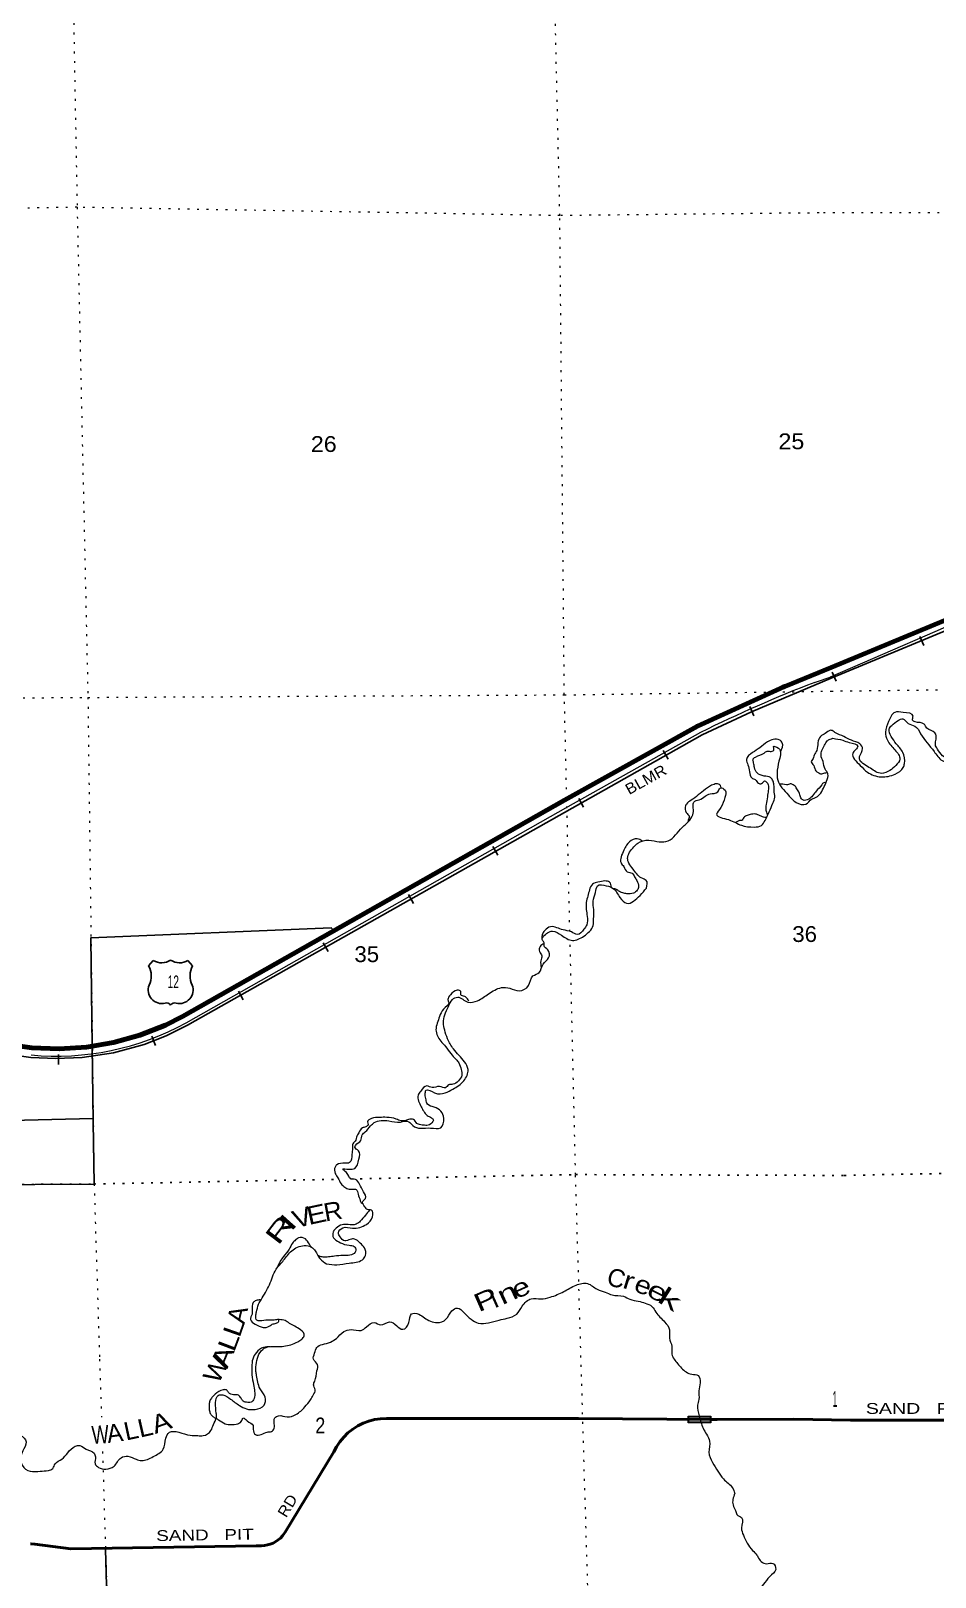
# Model space of a CAD drawing. Header units: feet. Extents: x 505285 to 763886, y -543582 to -353855.
# Drawn here: x 595459 to 605453, y -532897 to -515792 of the extents above; entities that cross this region are included whole.
import ezdxf
from ezdxf.enums import TextEntityAlignment as Align

# ---------------------------------------------------------------- set-up
doc = ezdxf.new("R2010")
doc.units = ezdxf.units.FT
doc.header["$LTSCALE"] = 70
doc.linetypes.add('DOTTED', pattern=[1.5, 0.3, -1.2])
for name, color, linetype, lineweight in [('16', 7, 'Continuous', 25), ('20', 7, 'Continuous', 70), ('26', 7, 'Continuous', 40), ('27', 7, 'Continuous', 13), ('29', 7, 'Continuous', 25), ('34', 7, 'Continuous', 25), ('39', 7, 'Continuous', 13), ('6', 7, 'DOTTED', 25), ('61', 7, 'Continuous', 13), ('7', 7, 'DOTTED', 13)]:
    doc.layers.add(name, color=color, linetype=linetype, lineweight=lineweight)
doc.layers.add('41', color=7, linetype='Continuous')

msp = doc.modelspace()

# ---------------------------------------------------------------- linework, layer by layer
at = {"layer": '16'}
for p, q in [((596759.53, -526135.53), (596810.84, -526076.77)), ((597002.6, -526070.8), (597002.32, -526071)), ((597194.69, -526076.68), (597246.08, -526135.53))]:
    msp.add_line(p, q, dxfattribs=at)
for centre, radius, start, end in [((596566.55, -526246.16), 222.05, 332.97043, 29.75871), ((596901.92, -525919.11), 182.07, 239.97227, 303.45418), ((597103.7, -525919.61), 181.52, 236.33975, 300.08743), ((597103.69, -525919.11), 182.07, 236.54582, 236.59441), ((597439.05, -526246.16), 222.05, 150.24129, 207.02957), ((596905.74, -526401.06), 151.42, 159.09177, 283.81923), ((597099.86, -526401.06), 151.42, 256.18077, 20.90823)]:
    msp.add_arc(centre, radius, start, end, dxfattribs=at)
for centre, major_axis, start_param, end_param in [((596961.08, -526599.88), (-19.56, 51.67), 4.95877769, 6.28318531), ((597044.53, -526599.88), (19.56, 51.67), 0, 1.32637542)]:
    msp.add_ellipse(centre, major_axis=major_axis, ratio=0.929097, start_param=start_param, end_param=end_param, dxfattribs=at)
at = {"layer": '20'}
for points in [[(604303, -522833.05), (605903.63, -522169.23), (605928.63, -522158.1), (605953.63, -522147.84), (606248.02, -522027.01), (606579.36, -521930.02), (606829.09, -521880.52), (607065.06, -521850.63), (608025.7, -521727.86), (609116.75, -521588.42), (609134.7, -521586.03)], [(593499.65, -526765.27), (595467.93, -527040.77), (595770.74, -527053.33), (596073.21, -527034.18), (596372.02, -526983.51), (596663.9, -526901.89), (596945.64, -526790.2), (597135.6, -526694.55), (601358.07, -524301.7), (602826.51, -523481.47), (603741, -523066.57), (603770.42, -523053.22), (603791, -523044.71), (604303, -522833.05)]]:
    msp.add_lwpolyline(points, dxfattribs=at)
at = {"layer": '26'}
for points in [[(595452.05, -532527.89), (595460.81, -532528.1), (595502.05, -532533.33), (595900.77, -532583.84), (597948.81, -532551.06), (597973.81, -532550.66), (597998.81, -532549.34), (598008.5, -532549.66), (598041.16, -532547.31), (598073.41, -532541.56), (598104.87, -532532.47), (598135.21, -532520.13), (598164.1, -532504.7), (598191.22, -532486.33), (598216.26, -532465.22), (598238.96, -532441.62), (598259.08, -532415.77), (598268.74, -532401.04), (598806.63, -531512.8), (598837.25, -531453.94), (598873.85, -531398.6), (598916.03, -531347.39), (598963.33, -531300.88), (599015.24, -531259.56), (599071.19, -531223.89), (599130.55, -531194.27), (599192.69, -531171.01), (599256.91, -531154.38), (599322.53, -531144.55), (599388.81, -531141.63), (599418.46, -531142.58), (601510.6, -531142.97), (602974.16, -531151.87)], [(604519.54, -531161.49), (603890.3, -531148.63), (603046.32, -531152.31), (602974.16, -531151.87)], [(606840.67, -531160.42), (604519.54, -531161.49)]]:
    msp.add_lwpolyline(points, dxfattribs=at)
at = {"layer": '29'}
for p, q in [((593474.81, -527889.48), (596148.21, -527822.87)), ((596297.12, -533122.94), (596281.42, -532587.25))]:
    msp.add_line(p, q, dxfattribs=at)
msp.add_lwpolyline([(598807, -525746.05), (598778, -525714.05), (596121.28, -525823.79), (596136.13, -527021.83), (596146, -527862.05), (596156.62, -528548.42), (592213.86, -528570.49)], dxfattribs=at)
at = {"layer": '34'}
for p, q in [((605329.87, -522592.35), (605285.85, -522490.87)), ((604358.94, -522987.16), (604314.92, -522885.69)), ((603448.56, -523367.58), (603404, -523266.34)), ((602502.25, -523850.12), (602448.31, -523753.55)), ((601567.44, -524380.26), (601513.5, -524283.7)), ((600618.38, -524910.39), (600563.85, -524814.16)), ((599686.83, -525443.29), (599632.3, -525347.06)), ((598743.89, -525976.35), (598689.36, -525880.12)), ((597806.35, -526510.25), (597751.81, -526414.02)), ((596834.67, -527016.38), (596794.69, -526913.25)), ((595763.69, -527227.42), (595763.23, -527116.81))]:
    msp.add_line(p, q, dxfattribs=at)
at = {"layer": '34', "lineweight": 13}
msp.add_line((604119.26, -523000.35), (604327.46, -522928.26), dxfattribs=at)
at = {"layer": '34'}
for points in [[(613076.21, -520359.37), (612891.9, -520367.14), (612722.69, -520392.88), (612546.72, -520437.57), (612385.64, -520495.81), (612263.25, -520561.34), (611072.03, -521290.52), (610949.44, -521364.66), (610818.13, -521425.61), (610689.54, -521471.65), (610563.65, -521502.81), (610446.34, -521522.22), (607790.75, -521868.78), (606838.85, -521990.83), (606676.06, -522020.88), (606486.55, -522066.93), (606260.5, -522140.07), (605975.67, -522257.53), (604305.67, -522950.58)], [(590609.07, -526533.69), (590813.67, -526537.73), (591001.61, -526551.07), (593111.7, -526813.8), (595457.62, -527150.28), (595732.29, -527160.55), (596025.54, -527149.88), (596372.11, -527096.53), (596710.68, -527003.17), (596953.27, -526907.15), (597189.83, -526790.25), (602880.15, -523577.5), (603423.45, -523324.88), (604303.47, -522951.89)]]:
    msp.add_lwpolyline(points, dxfattribs=at)
at = {"layer": '34', "lineweight": 13}
for points in [[(604297.79, -522938.64), (605453.59, -522437.21), (606136.96, -522132.51)], [(597175.04, -526764.15), (601397.3, -524371.42), (602865.52, -523551.31)]]:
    msp.add_lwpolyline(points, dxfattribs=at)
for centre, radius, start, end in [((609441.29, -536812.88), 14802.27, 111.05802, 116.38966), ((595739.23, -524158.04), 2975.46, 264.62359, 298.83321)]:
    msp.add_arc(centre, radius, start, end, dxfattribs=at)
at = {"layer": '39'}
for points in [[(594503.93, -518751.85), (594418.5, -518718.3), (594424.4, -518714.11), (594399.76, -518696.78), (594365.82, -518571.26), (594326.1, -518453.96), (594311.09, -518289.7), (594325.88, -518180.77), (594358.33, -518057.24), (594296.27, -517932.59), (594186.15, -517879.7), (594077.97, -517824.75), (594108.11, -517624.96), (594151.44, -517529.23), (594139.1, -517453.27), (594096.76, -517315.96), (594101.21, -517197.3), (594132.43, -517099.93), (594123.74, -517011.81), (594045.5, -516949.92), (593933.67, -516907.13), (593854.82, -516891.46), (593770.37, -516823.73), (593629.71, -516691.43), (593566.74, -516602.96), (593545.58, -516501.16), (593530.44, -516399.17), (593572.85, -516339.62), (593627.98, -516301.78), (593717.43, -516268.92), (593777.6, -516265.07), (593824.21, -516211.42), (593837, -516102.55), (593862.5, -516015.4), (593908.76, -515883.41), (594015.55, -515759.62), (594052.31, -515646.01), (594029.44, -515554.31), (593977.79, -515507.67), (593869, -515498.94), (593807.48, -515524.93), (593692.12, -515498.32), (593638.34, -515447.73), (593606.58, -515394.46), (593602.76, -515334.32), (593662.33, -515244.11), (593709.07, -515194.47), (593806.42, -515157.35), (593881.08, -515100.83), (593923.44, -515039.28), (593957.58, -514971.95), (593989.04, -514882.6), (594030.97, -514806.99), (594077.52, -514751.33), (594126.26, -514701.63), (594151.52, -514606.45), (594154.63, -514576.22), (594171.73, -514477.27), (594133.78, -514351.88), (594152.04, -514224.77), (594155.27, -514132.26), (594176.76, -514045.23), (594198.43, -513964.22), (594251.43, -513856.13), (594273.1, -513775.12), (594327.21, -513570.58), (594366.65, -513478.98), (594416.19, -513322.79), (594426.42, -513195.93), (594414.26, -513059.7), (594501.28, -512946.56), (594624.32, -512828.3), (594699.35, -512717.54), (594757.16, -512635.42), (594808.16, -512527.4), (594850.76, -512473.87), (594900.53, -512392), (594947.27, -512276.07), (594943.45, -512215.92), (594906.39, -512186.92), (594849.76, -512108.3), (594871.48, -512029.3), (594988.56, -511913.23), (595109.22, -511849.28), (595228.3, -511799.44), (595314.34, -511720.48), (595434.46, -511572.18), (595505.66, -511467.56), (595536.27, -511416.4), (595595.96, -511396.5), (595654.79, -511414.79), (595718.74, -511402.8), (595751.9, -511435.93), (595815.97, -511427.95), (595914.97, -511378.72), (596016.58, -511349.51), (596131.7, -511301.8)], [(604322.54, -523617.74), (604432.09, -523639.34), (604504.78, -523664.23), (604597.84, -523706.86), (604576.34, -523741.36), (604542.94, -523784.1), (604625.49, -523917.28), (604705.04, -523992.26), (604856.47, -524043.95), (605012.53, -524013.21), (605101.64, -523941.42), (605114.95, -523897.01), (605096.78, -523772.79), (605024.92, -523677.59), (604969.34, -523596.18), (604945.91, -523516.24), (604975.33, -523475.57), (605044.65, -523420.18), (605096.56, -523403.24), (605155.6, -523452.46), (605228.36, -523481.37), (605294.04, -523566.63), (605441.89, -523762.98), (605531.92, -523863.9), (605652.7, -523883.97), (605766.21, -523829.84), (605867.13, -523743.8), (605885.77, -523659.13), (605890.36, -523574.7), (605890.94, -523490.33), (605897.27, -523389.8), (605913.19, -523263), (605921.29, -523148.39), (605956.19, -523075.5), (606040.62, -522963.61), (606109.26, -522986.56), (606199.97, -523009.14), (606297.28, -523065.75), (606393.78, -523192.68), (606386.77, -523253.05), (606344.08, -523340.13), (606320.88, -523392.74), (606326.35, -523479.01), (606395.47, -523530.07), (606493.8, -523528.42), (606547.17, -523479.32), (606602.24, -523412.11), (606714.15, -523382.12), (606802.24, -523368.59), (606966.49, -523347.76), (607082.35, -523313.68), (607194.39, -523291.71), (607313.33, -523321.85), (607439.83, -523323.74), (607593.81, -523289.02), (607714.19, -523285), (607810.07, -523257.28), (607962.11, -523226.61), (608162.35, -523197.14), (608350.92, -523189.95), (608501.67, -523201.48), (608636.74, -523235.37), (608759.94, -523279.49), (608900.72, -523295.21), (608995.24, -523305.67), (609123.31, -523281.43), (609203.41, -523270.04), (609369.84, -523259.21), (609455.99, -523249.73), (609554.46, -523256.12), (609716.74, -523237.32), (609801.1, -523239.93), (609966, -523257.24), (610072.53, -523265.5), (610217.19, -523273.11), (610343.58, -523268.98), (610451.85, -523261.14), (610612.02, -523236.36), (610748.28, -523222.02), (610840.62, -523222.48), (610925.15, -523235.12), (611009.74, -523251.77), (611086.24, -523264.55), (611184.33, -523248.84), (611248.35, -523235.72), (611347.8, -523181.83), (611405.08, -523126.64), (611490.53, -523075), (611550.16, -523039.85), (611683.69, -522983.38), (611767.2, -522935.79), (611828.66, -522890.57), (611911.39, -522796.79), (611940.74, -522752.11), (612061.97, -522679.78), (612113.23, -522624.69), (612246.43, -522548.15)], [(606241.31, -523031.96), (606156.57, -522935.56), (606084.19, -522928.74), (606008.17, -522944.07), (605944.63, -522985.31), (605913.84, -523064.16), (605875.2, -523153.18), (605842.85, -523258.16), (605840.61, -523362.64), (605830.64, -523485.32), (605838.59, -523599.67), (605840.02, -523684), (605765.02, -523759.57), (605674, -523837.42), (605613.89, -523844.45), (605537.02, -523809.59), (605479.58, -523736.24), (605456.69, -523688.42), (605465.67, -523626.01), (605452.47, -523557.94), (605363.25, -523505.21), (605332.37, -523459.54), (605231.59, -523435.12), (605205.16, -523415.48), (605210.47, -523373.21), (605101.35, -523330.86), (605007, -523330.43), (604938.46, -523432.01), (604904.31, -523549.07), (604925.9, -523639.09), (605010.02, -523746.13), (605063.93, -523847.66), (605020.93, -523916.67), (604951.64, -523974.07), (604861.85, -524005.7), (604738.45, -523949.53), (604671.51, -523908.47), (604622.46, -523857.08), (604619.78, -523816.95), (604652.46, -523732.05), (604621.45, -523678.34), (604528.45, -523639.73), (604443.42, -523596.97), (604354.44, -523558.3), (604319.71, -523531.62)], [(604319.71, -523531.62), (604297.06, -523528.96), (604239.8, -523562.85), (604186.56, -523596.62), (604158.5, -523665.77), (604144.99, -523750.56), (604118.46, -523803.59), (604097.83, -523852.44), (604084.38, -523872.93), (604111.88, -523918.3), (604133.77, -523977.89), (604160.42, -523995.16), (604195.1, -524012.18), (604211.04, -524007.67), (604258.38, -523996.17)], [(602261.77, -525276.49), (602261.17, -525190.13), (602206.05, -525161.68), (602114.67, -525064.03), (602068.49, -524999.15), (602054.81, -524945.33), (602123.33, -524818.69), (602166.29, -524777.21), (602289.93, -524745.31), (602404.98, -524761.88), (602501.12, -524750.91), (602657.44, -524603.51), (602741.42, -524522.61), (602779.27, -524445.12), (602778.91, -524366.79), (602785.61, -524322.39), (602845.18, -524298.47), (602912.29, -524258.26), (602965.78, -524232.52), (603051.51, -524209.81), (603078.41, -524168.81), (603131.34, -524191.3), (603129.75, -524271.7), (603084.9, -524383.56), (603038.89, -524457.28), (603169.34, -524517.57), (603311.89, -524579.51), (603453.17, -524599.3), (603535.01, -524580.73), (603573.59, -524527.32), (603660.25, -524335.85), (603680.33, -524268.95), (603674.01, -524192.81), (603672.13, -524130.59), (603662.95, -524092.71), (603633.56, -524051.42), (603562.74, -524035.5), (603487.3, -523999.64), (603457.43, -523942.3), (603447.76, -523888.36), (603440.7, -523854.42), (603467.96, -523825.47), (603563.07, -523780.38), (603598.6, -523759.21), (603642.9, -523761.87), (603672.35, -523738.88), (603667.42, -523708.89), (603703.81, -523715.82), (603745.54, -523766.77), (603735.62, -523837.38), (603709.44, -523968.75), (603714.85, -524081.08), (603759.56, -524164.08), (603832.39, -524246.23), (603917.2, -524326), (604026.29, -524344.76), (604088.96, -524290.62), (604124.68, -524275.47), (604175.85, -524239.76), (604219.91, -524168.1), (604253.81, -524092.74), (604269.45, -524011.91), (604237.7, -523958.65), (604215.07, -523874.97), (604192.81, -523803.33), (604203.34, -523752.79), (604231.7, -523693.67), (604260.42, -523646.59), (604292, -523627.55), (604322.54, -523617.74)], [(603744.24, -523767.08), (603764.66, -523667.76), (603735.58, -523636.51), (603665.06, -523630.62), (603601.53, -523656.67), (603517.07, -523721.52), (603434.32, -523776.28), (603370.25, -523850.55), (603384.11, -523910.39), (603402.54, -523988.17), (603426.69, -524055.73), (603465.45, -524074.63), (603500.79, -524113.73), (603535.05, -524116.7), (603568.39, -524089.57), (603607.82, -524130.55), (603609.76, -524194.77), (603599.84, -524265.38), (603586.32, -524350.16), (603584.19, -524412.5), (603590.94, -524436.4), (603597.75, -524462.31)], [(603093.26, -524167.98), (603060.95, -524123.15), (603010.81, -524126.69), (602914, -524181.87), (602835.51, -524244.53), (602756.89, -524303.18), (602705.9, -524344.91), (602689.16, -524389.61), (602713.13, -524451.15), (602736.25, -524484.6), (602725.35, -524523.1), (602721.82, -524544)], [(604247.89, -524108.96), (604222.17, -524109.78), (604200.75, -524132.53), (604140.51, -524200.66), (604099.86, -524252.12), (604056.84, -524291.6), (603992.77, -524299.58), (603965.63, -524266.26), (603952.13, -524218.46), (603924.75, -524177.12), (603897.44, -524137.78), (603870.97, -524126.53), (603852.72, -524121.06), (603834.89, -524129.64), (603810.8, -524130.38), (603731.13, -524122.08)], [(603582.66, -524494.91), (603531.97, -524480.38), (603481.05, -524457.83), (603422.76, -524457.61), (603376.94, -524471.06), (603339.46, -524494.3), (603312.26, -524525.26), (603306.24, -524525.45), (603248.9, -524549.22)], [(602215.79, -524752.51), (602158.81, -524729.22), (602114.82, -524736.59), (602042.35, -524799.07), (602013.93, -524856.19), (601981.98, -524929.48), (601981.97, -524995.77), (602011.35, -525037.05), (602051.26, -525094.09), (602104.01, -525110.56), (602131.33, -525149.9), (602156.7, -525191.31), (602174.82, -525259.05), (602161.92, -525297.61), (602118.72, -525331.07), (602046.56, -525337.3), (602002.08, -525328.61), (601951.09, -525304.05), (601924.45, -525286.79), (601902.24, -525283.45)], [(598727.66, -529432.11), (598840.46, -529440.71), (598976.57, -529422.5), (599122.18, -529385.91), (599156.92, -529338.65), (599144.34, -529254.66), (599098.53, -529201.82), (599036.89, -529157.5), (598988.77, -529160.98), (598926.95, -529176.93), (598877.42, -529134.25), (598857.96, -529088.64), (598906.52, -529032.92), (599013.12, -529035.69), (599168.64, -528994.79), (599234.42, -528910.42), (599222.2, -528838.48), (599177.72, -528829.79), (599150.71, -528800.48), (599126.8, -528740.95), (599155.95, -528707.92), (599135.63, -528634.21), (599090.86, -528549.2), (599045.11, -528498.37), (598994.61, -528489.87), (598946.3, -528421.04), (598904.99, -528384.13), (598973.32, -528384.06), (599037.39, -528376.07), (599084.55, -528274.19), (599079.7, -528179.93), (599040.33, -528140.96), (599047.76, -528120.64), (599104.41, -528066.68), (599120.66, -528005.92), (599153.76, -527970.76), (599214.07, -527904.64), (599253.19, -527869.3), (599415.41, -527850.28), (599542.39, -527862.47), (599636.76, -527859.59), (599680.26, -527902.46), (599875.99, -527928.62), (599988.43, -527925.19), (600021.48, -527821.73), (599990.95, -527742.31), (599917.27, -527698.36), (599841.88, -527664.5), (599826.37, -527616.77), (599816.58, -527558.81), (599827.17, -527510.28), (599920.51, -527539.57), (600037.08, -527540.02), (600122.27, -527499.25), (600244.03, -527405.14), (600290.59, -527283.19), (600251.77, -527195.99), (600128.88, -527053.1), (600065.19, -526940.55), (600032.16, -526845.14), (600019.69, -526765.17), (600033.08, -526676.37), (600074.53, -526584.71), (600118.4, -526507.04), (600175.9, -526481.17), (600288.1, -526536), (600394.15, -526520.71), (600518.46, -526444.6), (600659.08, -526376.02), (600751.75, -526383.24), (600857.07, -526410.15), (600957.83, -526352.84), (601006.88, -526246.88), (601078.07, -526208.55), (601119.46, -526114.88), (601181.71, -526046.69), (601172.95, -525956.57), (601131.4, -525911.63), (601130.19, -525871.49), (601109.26, -525844.01), (601122.34, -525811.47), (601225.05, -525752.09), (601322.83, -525795.3), (601445.18, -525853.84), (601570.34, -525805.82), (601673.3, -525688.18), (601679.15, -525615.68), (601680.07, -525513.21), (601673.21, -525419), (601700.47, -525323.76), (601722.32, -525248.77), (601818.76, -525247.83), (601900.17, -525281.5), (601969.46, -525379.83), (602043.69, -525441.84), (602191.79, -525354.96), (602261.77, -525276.49)], [(601876.53, -525266.65), (601855.76, -525208.53), (601803.13, -525196.08), (601727.13, -525208.44), (601665.56, -525232.42), (601633.24, -525293.67), (601615.23, -525362.52), (601597.27, -525433.38), (601597.63, -525511.71), (601607.97, -525587.73), (601602.72, -525680.29), (601572.05, -525729.44), (601497.45, -525787.96), (601434.3, -525759.76), (601341.15, -525736.49), (601272.09, -525712.48), (601203.46, -525702.53), (601138.41, -525744.69), (601111.58, -525787.69), (601107.06, -525836.09)], [(601131.4, -525888.42), (601087.47, -525921.01), (601081.14, -525977.45), (601106.69, -526024.88), (601096.22, -526077.43), (601098.54, -526154.94)], [(600297.77, -526523.65), (600282.93, -526497.99), (600254.09, -526474.77), (600211.32, -526455.99), (600210.17, -526417.86), (600171.59, -526404.97), (600096.75, -526455.47), (600068.21, -526508.57), (600077.15, -526538.43), (600019.1, -526612.52), (599975.4, -526696.21), (599949.41, -526767.31), (599935.6, -526842.06), (599989.68, -526968.97), (600041.69, -527027.64), (600100.34, -527106.2), (600156.49, -527168.77), (600187.83, -527207.99), (600216.17, -527281.45), (600222.13, -527345.55), (600183.79, -527406.98), (600122.64, -527445.01), (600076.58, -527450.43), (600041.41, -527483.65), (599974.66, -527469.61), (599892.64, -527482.16), (599835.82, -527463.81), (599767.18, -527520.14), (599738.39, -527565.22), (599744.41, -527631.32), (599772.4, -527692.74), (599800.08, -527744.12), (599839.62, -527789.12), (599886.65, -527815.8), (599907.58, -527843.29), (599901.98, -527857.52), (599848.92, -527897.31), (599796.65, -527896.89), (599742.08, -527886.51), (599725.71, -527876.96), (599686.23, -527833.98), (599634.02, -527835.57), (599550.05, -527850.19), (599495.17, -527829.77), (599392.11, -527810.82), (599313.74, -527811.2), (599221.68, -527824.06), (599180.54, -527859.46), (599185.53, -527891.45), (599160.16, -527916.33), (599122.31, -527927.53), (599083.73, -527980.94), (599057.07, -528029.96), (599050.01, -528062.32), (599017.09, -528103.5), (599012.59, -528153.86), (599006.5, -528218.32), (598981.18, -528311.5), (598931.16, -528319.05), (598839.22, -528335.92), (598819.87, -528360.62), (598822, -528430.86), (598851.62, -528480.18), (598887.76, -528545.36), (598927.06, -528582.33), (598975.98, -528604.94), (599016.2, -528605.72), (599052.46, -528608.63), (599074.12, -528660.2), (599098.39, -528731.77), (599104.96, -528749.65), (599131.25, -528768.46)], [(599205.72, -528834.53), (599155.5, -528892.74), (599099.22, -528958.74), (599054.01, -528992.26), (598963.71, -528997.03), (598897.45, -528999.05), (598832.28, -529037.2), (598803.2, -529072.24), (598799.49, -529082.39), (598796.93, -529130.68), (598813.72, -529154.28), (598881.37, -529198.41), (598974.64, -529225.7), (599031.29, -529238.03), (599045.95, -529257.67), (599043.33, -529303.95), (598984, -529335.89), (598905.7, -529338.28), (598815.52, -529347.06), (598749.45, -529355.11), (598689.21, -529356.95), (598646.68, -529346.19), (598632.64, -529340.27)], [(598554.63, -529243.76), (598536.14, -529212.97), (598492.21, -529156.06), (598417.5, -529144.28), (598384.03, -529167.4), (598350.93, -529202.56), (598312.77, -529270.01), (598248.88, -529350.31), (598214.31, -529403.59), (598180.9, -529476.71)], [(594250.2, -531633.87), (594337.03, -531647.29), (594390.63, -531625.57), (594480.68, -531612.77), (594555.46, -531626.56), (594611.01, -531669.05), (594673, -531725.42), (594740.72, -531771.56), (594801.26, -531779.75), (594867.15, -531765.69), (594894.48, -531738.74), (594971.02, -531678.15), (595028.28, -531644.26), (595069.72, -531618.89), (595143.04, -531584.51), (595185.7, -531532.99), (595220.75, -531429.47), (595258.24, -531339.94), (595342.33, -531329.33), (595404.81, -531401.75), (595367.63, -531501.32), (595347.6, -531570.23), (595362.38, -531660.17), (595448.77, -531725.83), (595561.27, -531724.4), (595651.51, -531717.63), (595701.04, -531694.02), (595727.63, -531642.99), (595800.47, -531592.55), (595864.66, -531522.29), (595948.88, -531449.42), (595998.9, -531441.86), (596070.45, -531481.86), (596156.17, -531525.44), (596171.44, -531565.15), (596167.84, -531645.62), (596205.14, -531682.64), (596286.12, -531702.27), (596377.57, -531669.34), (596455.16, -531576.58), (596531.03, -531560.2), (596620.47, -531593.63), (596681.19, -531607.84), (596810.49, -531563.72), (596920.57, -531482.01), (596949.05, -531360.62), (596989.28, -531295.11), (597091.74, -531293.99), (597219.39, -531328.25), (597303.9, -531331.7), (597362.19, -531331.93), (597448.9, -531275.04), (597475.07, -531209.96), (597508.85, -531130.59), (597507.45, -531084.43), (597499.86, -530966.14), (597529.62, -530886.89), (597579.69, -530881.35), (597665.48, -530926.94), (597764.1, -530998.25), (597841.61, -531036.06), (597936.23, -531041.2), (598035.35, -530995.99), (598046.73, -530907.26), (597991.62, -530812.52), (597952.99, -530665.05), (597945.63, -530621.08), (597950.69, -530522.5), (598038.39, -530365.14), (598078.12, -530349.87), (598214.65, -530345.7), (598368.41, -530312.88), (598451.35, -530264.15), (598480.37, -530227.1), (598438.15, -530160.09), (598315.44, -530089.51), (598268.28, -530058.81), (598203.67, -530048.73), (598163.51, -530049.96), (598131.51, -530054.96), (598075.16, -530052.66), (597987.06, -530063.38), (597954.63, -530054.33), (597943.2, -530008.48), (597951.9, -529964.02), (597975.39, -529876.92), (598002.05, -529827.9), (598095.52, -529662.33), (598168.73, -529491.36), (598252.16, -529392.39), (598341.43, -529287.22), (598404.53, -529247.12), (598480.34, -529228.74), (598559.26, -529246.42), (598600.69, -529287.33), (598653.49, -529372.1), (598727.66, -529432.11)], [(597503.48, -531139.41), (597531.72, -531156.01), (597607.41, -531199.9), (597668.01, -531210.1), (597744.07, -531199.74), (597781.55, -531176.5), (597806.44, -531135.56), (597847.56, -531166.45), (597913.52, -531220.68), (597914.79, -531262.82), (597942.65, -531320.23), (598004.9, -531318.33), (598070.43, -531292.22), (598108.52, -531289.05), (598143.87, -531261.85), (598148.07, -531201.46), (598156.11, -531134.93), (598195.6, -531111.63), (598290.46, -531124.8), (598388.12, -531097.71), (598486.08, -531014.37), (598548.03, -530936.14), (598578.64, -530884.99), (598600.91, -530824.04), (598583.15, -530768.34), (598595.99, -530727.77), (598620.77, -530616.53), (598626.68, -530546.05), (598580.68, -530487.19), (598594.74, -530420.47), (598618.91, -530355.45), (598680.24, -530323.44), (598769.87, -530296.6), (598834.97, -530256.45), (598917.12, -530181.62), (598996.83, -530159.1), (599107.63, -530167.77), (599168.72, -530127.74), (599253.72, -530080.95), (599324.79, -530104.89), (599422.32, -530073.79), (599501.97, -530115.55), (599569.5, -530155.67), (599637.59, -530081.28), (599664.86, -529986.03), (599747.36, -529989.54), (599808.81, -530027.84), (599949.12, -530081.81), (600046.47, -530044.68), (600112.01, -529952.29), (600173.34, -529920.28), (600247.27, -529972.26), (600323.8, -530044.25), (600403.44, -530086.01), (600633.56, -530052.87), (600723.43, -530034.05), (600828.51, -529986.65), (600890.22, -529900.4), (600990.19, -529816.99), (601096.79, -529819.77), (601198.71, -529800.58), (601349.55, -529737.72), (601484.08, -529667.32), (601612.16, -529649.35), (601718.58, -529712.39), (601805.95, -529743.87), (601883.28, -529775.66), (602010.02, -529790.7), (602079.22, -529821.96), (602172.96, -529844.29), (602247.73, -529864.97), (602322.5, -529902.35), (602367.34, -529965.77), (602463.04, -530073.33), (602517.97, -530162.05), (602516.69, -530252.48), (602543.57, -530344.07), (602544.17, -530430.43), (602607.63, -530534.95), (602651.31, -530583.84), (602763.92, -530652.72), (602832.68, -530666.69), (602855.18, -530746.35), (602841.85, -530837.15), (602842.69, -530931.54), (602828.57, -530996.25), (602844.43, -531114.08)], [(597992.07, -529830.21), (597948.08, -529837.58), (597916.62, -529860.64), (597905.11, -529945.36), (597902.37, -529987.63), (597886.12, -530048.39), (597937.83, -530097.03), (598025.39, -530134.53), (598091.34, -530122.47), (598126.82, -530099.29), (598168.68, -530087.97), (598198.13, -530064.97), (598197.46, -530042.9)], [(598102.98, -530350.4), (598030.33, -530355.84), (597950.41, -530412.15), (597910.45, -530484.8), (597899.55, -530568.36), (597901.37, -530659.17), (597919.53, -530766.34), (597930.43, -530844.44), (597930.43, -530904.38), (597901.37, -530957.05), (597855.96, -530964.32), (597805.1, -530949.79), (597781.49, -530918.91), (597752.43, -530884.4), (597697.94, -530878.95), (597643.45, -530853.52), (597619.84, -530826.28), (597583.51, -530826.28), (597496.32, -530871.68), (597460, -530909.83), (597436.39, -530946.15), (597429.12, -530987.93), (597434.57, -531067.85), (597450.92, -531102.36), (597478.16, -531124.15), (597505.41, -531145.95)], [(602844.43, -531114.08), (602890.49, -531249.48), (602926.69, -531316.67), (602961.18, -531393.96), (602952.77, -531514.74), (602992.37, -531628.03), (603051.62, -531726.66), (603114.47, -531811.12), (603211.81, -531906.58), (603239.86, -531970)], [(603239.86, -531970), (603219.64, -532099.18), (603247.63, -532160.6), (603263.02, -532204.32), (603314.31, -532238.91), (603313.75, -532353.43), (603334.18, -532431.15), (603377.07, -532520.23), (603435.84, -532602.81), (603483.6, -532653.58), (603494.24, -532673.34), (603531.96, -532724.42), (603590.98, -532748.73), (603659.19, -532744.64), (603691.37, -532811.95), (603625.41, -532890.3), (603555.67, -532976.8), (603501.33, -533040.73), (603454.29, -533146.62), (603417.53, -533260.24), (603393.06, -533381.51), (603379.48, -533464.29), (603338.95, -533519.76), (603298.3, -533571.22), (603318.31, -533701.18), (603374.4, -533761.74), (603433.23, -533912.61), (603444.9, -534032.78), (603457.18, -534106.73), (603520.03, -534124.9), (603645.92, -534100.97), (603695.21, -534135.62), (603694.53, -534246.13), (603704.56, -534312.11), (603763.39, -534396.69), (603823.56, -534459.13), (603914.39, -534538.72), (603998.78, -534604.44), (604054.45, -534650.95), (604124.35, -534703.05), (604200.4, -534758.99), (604276.33, -534810.9), (604357.5, -534836.55), (604396.38, -534859.47), (604465.49, -534885.48), (604541.61, -534877.13), (604565.89, -534881.63)]]:
    msp.add_spline(points, degree=3, dxfattribs=at)
at = {"layer": '6'}
for points in [[(604448.74, -528453.31), (606797.13, -528405.86), (611988.03, -528276.56), (617262.74, -528117.73), (622562.42, -528010.71), (627856.59, -527933.9), (633192.12, -527810.2), (636255.66, -527694.84)], [(572630.59, -528788.63), (574762.5, -528798.02), (580226.43, -528713.51), (585534.95, -528673.93), (590847.8, -528577.97), (596156.62, -528548.42), (598847.8, -528495.7)], [(598993.72, -528492.83), (601479.27, -528444.12), (604448.74, -528453.31)]]:
    msp.add_lwpolyline(points, dxfattribs=at)
at = {"layer": '61'}
for p, q in [((602724.39, -531189.7), (602724.39, -531114.7)), ((602974.39, -531189.7), (602724.39, -531189.7))]:
    msp.add_line(p, q, dxfattribs=at)
msp.add_lwpolyline([(602724.39, -531114.7), (602974.39, -531114.7), (602974.39, -531189.7)], dxfattribs=at)
msp.add_lwpolyline([(602732.39, -531122.7), (602966.39, -531122.7), (602966.39, -531181.7), (602732.39, -531181.7)], close=True, dxfattribs=at)
at = {"layer": '7'}
for points in [[(601416.33, -525755.85), (601355.01, -523136.7), (601305.29, -517835.04), (601181.71, -512483.41), (600944.65, -507101.1), (600856.65, -501929.17), (600723.45, -496658.18), (600688.14, -495690.04)], [(595861.74, -511408.19), (595873.01, -512450.68), (595968.67, -517742.91), (596088.35, -523164.97), (596156.62, -528548.42), (596217.28, -530485.67), (596237.43, -531129.26)], [(604170.39, -517805.26), (601305.29, -517835.04), (595968.67, -517742.91), (590699.75, -517829.49), (585320.52, -517923.46), (579974.7, -518058.6), (577312.85, -518159.98), (574518.5, -518132.82), (572366.94, -518142.4)], [(615396.07, -517598.84), (611682.15, -517671.06), (606549.48, -517801.4), (604170.39, -517805.26)], [(604304.45, -523095.19), (606660.65, -523067.69), (611815.91, -522967.1), (622428.43, -522700.61), (627704.43, -522618.08), (633387.72, -522473.65)], [(592220.9, -523191.84), (596088.35, -523164.97), (601355.01, -523136.7), (604303, -523096.05)], [(601803.97, -540943.03), (601749.25, -539221.71), (601637.89, -533824.82), (601479.27, -528444.12), (601418.34, -525841.52)], [(596249.26, -531506.89), (596324.24, -533901.58), (596411.11, -539028.49), (596497.14, -541076.82)]]:
    msp.add_lwpolyline(points, dxfattribs=at)

# ---------------------------------------------------------------- texts
at = {"layer": '16', "width": 0.6}
msp.add_text('12', height=140, dxfattribs=at).set_placement((597032.49, -526381.31), align=Align.CENTER)
at = {"layer": '27'}
for s, rotation, width, p in [('SAND   PIT   RD', 0.021, 1.35, (604687.77, -531091.43)), ('RD', 58.802, 1.1, (598280.01, -532247.29)), ('SAND   PIT', 0.917, 1.3, (596844.47, -532498.73))]:
    msp.add_text(s, height=120, rotation=rotation, dxfattribs=dict(at, width=width)).set_placement(p)
at = {"layer": '34', "width": 1.1}
msp.add_text('BLMR', height=120, rotation=29.187, dxfattribs=at).set_placement((602071.1, -524245.79))
at = {"layer": '41'}
for s, rotation, width, p in [('V', 18.211, 1.15, (598389.45, -529046.02)), ('E', 12.181, 1.2, (598530.64, -529002.1)), ('R', 10.307, 1.05, (598714.74, -528964.3)), ('R', 52.727, 1.65, (598190.18, -529238.21)), ('I', 48.13, 1.7, (598331.24, -529084.07)), ('r', 342.687, 1.25, (601988.33, -529694.17)), ('P', 23.662, 1.45, (600408.03, -529969.7)), ('i', 24.231, 1.1, (600587.55, -529924.99)), ('n', 24.898, 1.45, (600668.84, -529889.97)), ('e', 24.525, 1.3, (600825.94, -529825.27)), ('e', 339.383, 1.2, (602110.31, -529727.78)), ('e', 333.031, 1.4, (602249.89, -529777.69)), ('k', 327.781, 1.75, (602369.06, -529842.11)), ('A', 76.714, 1.05, (597817.79, -530106.34)), ('L', 69.263, 1.3, (597703.78, -530416.59)), ('L', 70.727, 1.25, (597764.14, -530255.85)), ('A', 67.724, 1.25, (597629.23, -530598.85)), ('W', 62.282, 1.1, (597528.29, -530769.99)), ('A', 19.835, 1.2, (596831.38, -531315.95)), ('W', 3.411, 0.75, (596136.02, -531425.02)), ('L', 12.105, 1.05, (596509.75, -531386.66)), ('L', 12.899, 1.1, (596664.11, -531354.73))]:
    msp.add_text(s, height=200, rotation=rotation, dxfattribs=dict(at, width=width)).set_placement(p)
for s, rotation, p in [('C', 344.634, (601810.55, -529660.09)), ('A', 8.195, (596310.36, -531414.73))]:
    msp.add_text(s, height=200, rotation=rotation, dxfattribs=at).set_placement(p)
at = {"layer": '7'}
for s, width, p in [('26', 1.1, (598552.42, -520449.62)), ('25', 1.1, (603721.42, -520419.44)), ('36', 1.05, (603874.94, -525870.59)), ('35', 1.05, (599034.27, -526093.27)), ('1', 0.4, (604320.62, -531013.4)), ('2', 0.85, (598601.88, -531307.05))]:
    msp.add_text(s, height=175, dxfattribs=dict(at, width=width)).set_placement(p)

doc.saveas('drawing.dxf')
